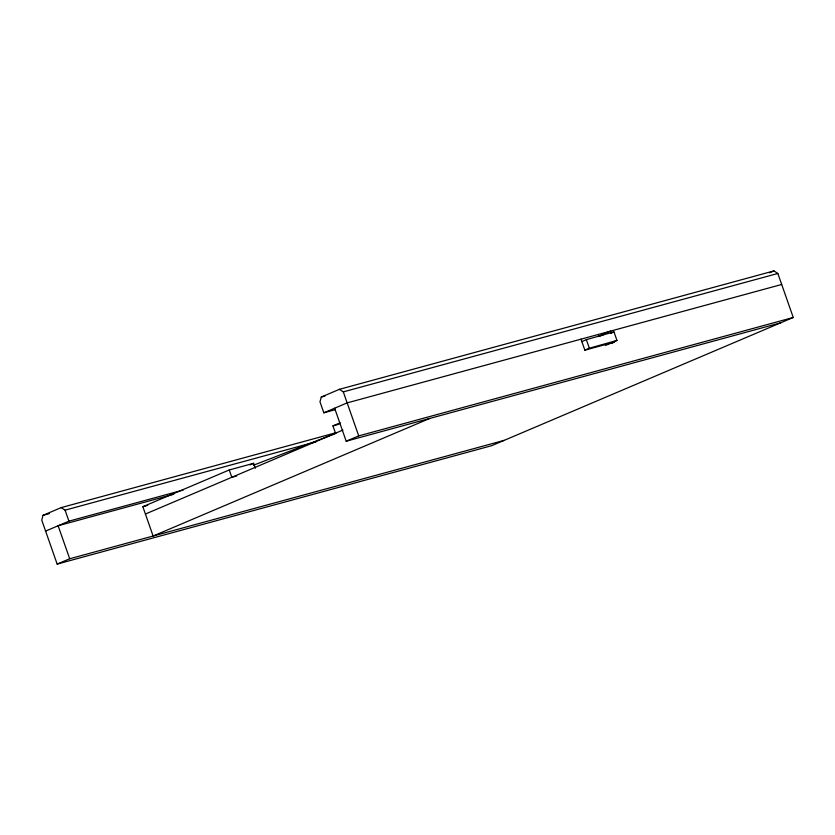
<?xml version="1.0" encoding="UTF-8"?>
<svg xmlns="http://www.w3.org/2000/svg" width="835" height="835" viewBox="0 0 835 835"><rect width="100%" height="100%" fill="white"/><g stroke="black" fill="none" stroke-linecap="round" stroke-linejoin="round"><path stroke-width="1.25" d="M336.234 432.655L61.206 507.607L43.055 515.32L41.75 520.09L57.156 564.095L491.69 445.681L793.25 317.477L777.844 273.473L773.962 270.905L339.438 389.319L321.287 397.032L319.982 401.802L323.834 412.803L335.138 409.724M581.724 341.661L586.347 339.647L613.965 331.881L616.961 340.44L605.406 345.471M610.5 333.395L613.965 331.881M584.719 350.22L589.343 348.205L616.961 340.44M45.601 531.091L68.929 521.165L183.22 490.03M323.834 412.803L347.162 402.887L781.696 284.474M429.628 418.481L153.118 536.028L142.848 506.699L229.249 469.959L253.589 463.331L255.301 468.216M335.513 433.208L332.946 425.881L340.148 422.813M249.989 464.855L253.589 463.331M145.415 514.026L342.914 430.067M57.156 564.095L69.691 558.761L504.215 440.358M334.637 408.211L346.191 441.214L358.726 435.891L793.25 317.477M769.432 272.836L773.962 270.905M610.98 343.571L614.403 342.11L584.855 350.168L581.003 339.167M253.527 465.21L335.691 433.448M321.287 397.032L325.055 396.009M339.438 389.319L343.31 391.886L777.844 273.473M603.047 335.065L598.017 336.442L610.542 331.109L611.397 333.562M332.946 425.881L339.02 424.222M43.055 515.32L49.338 513.608M61.206 507.607L65.078 510.164L316.256 441.725M346.191 441.214L780.725 322.801M236.691 475.971L231.817 477.296L229.249 469.959M173.795 494.247L58.126 525.758L69.691 558.761M142.848 506.699L147.712 505.363M586.347 339.647L589.343 348.205M343.31 391.886L358.726 435.891M65.078 510.164L68.929 521.165"/></g></svg>
